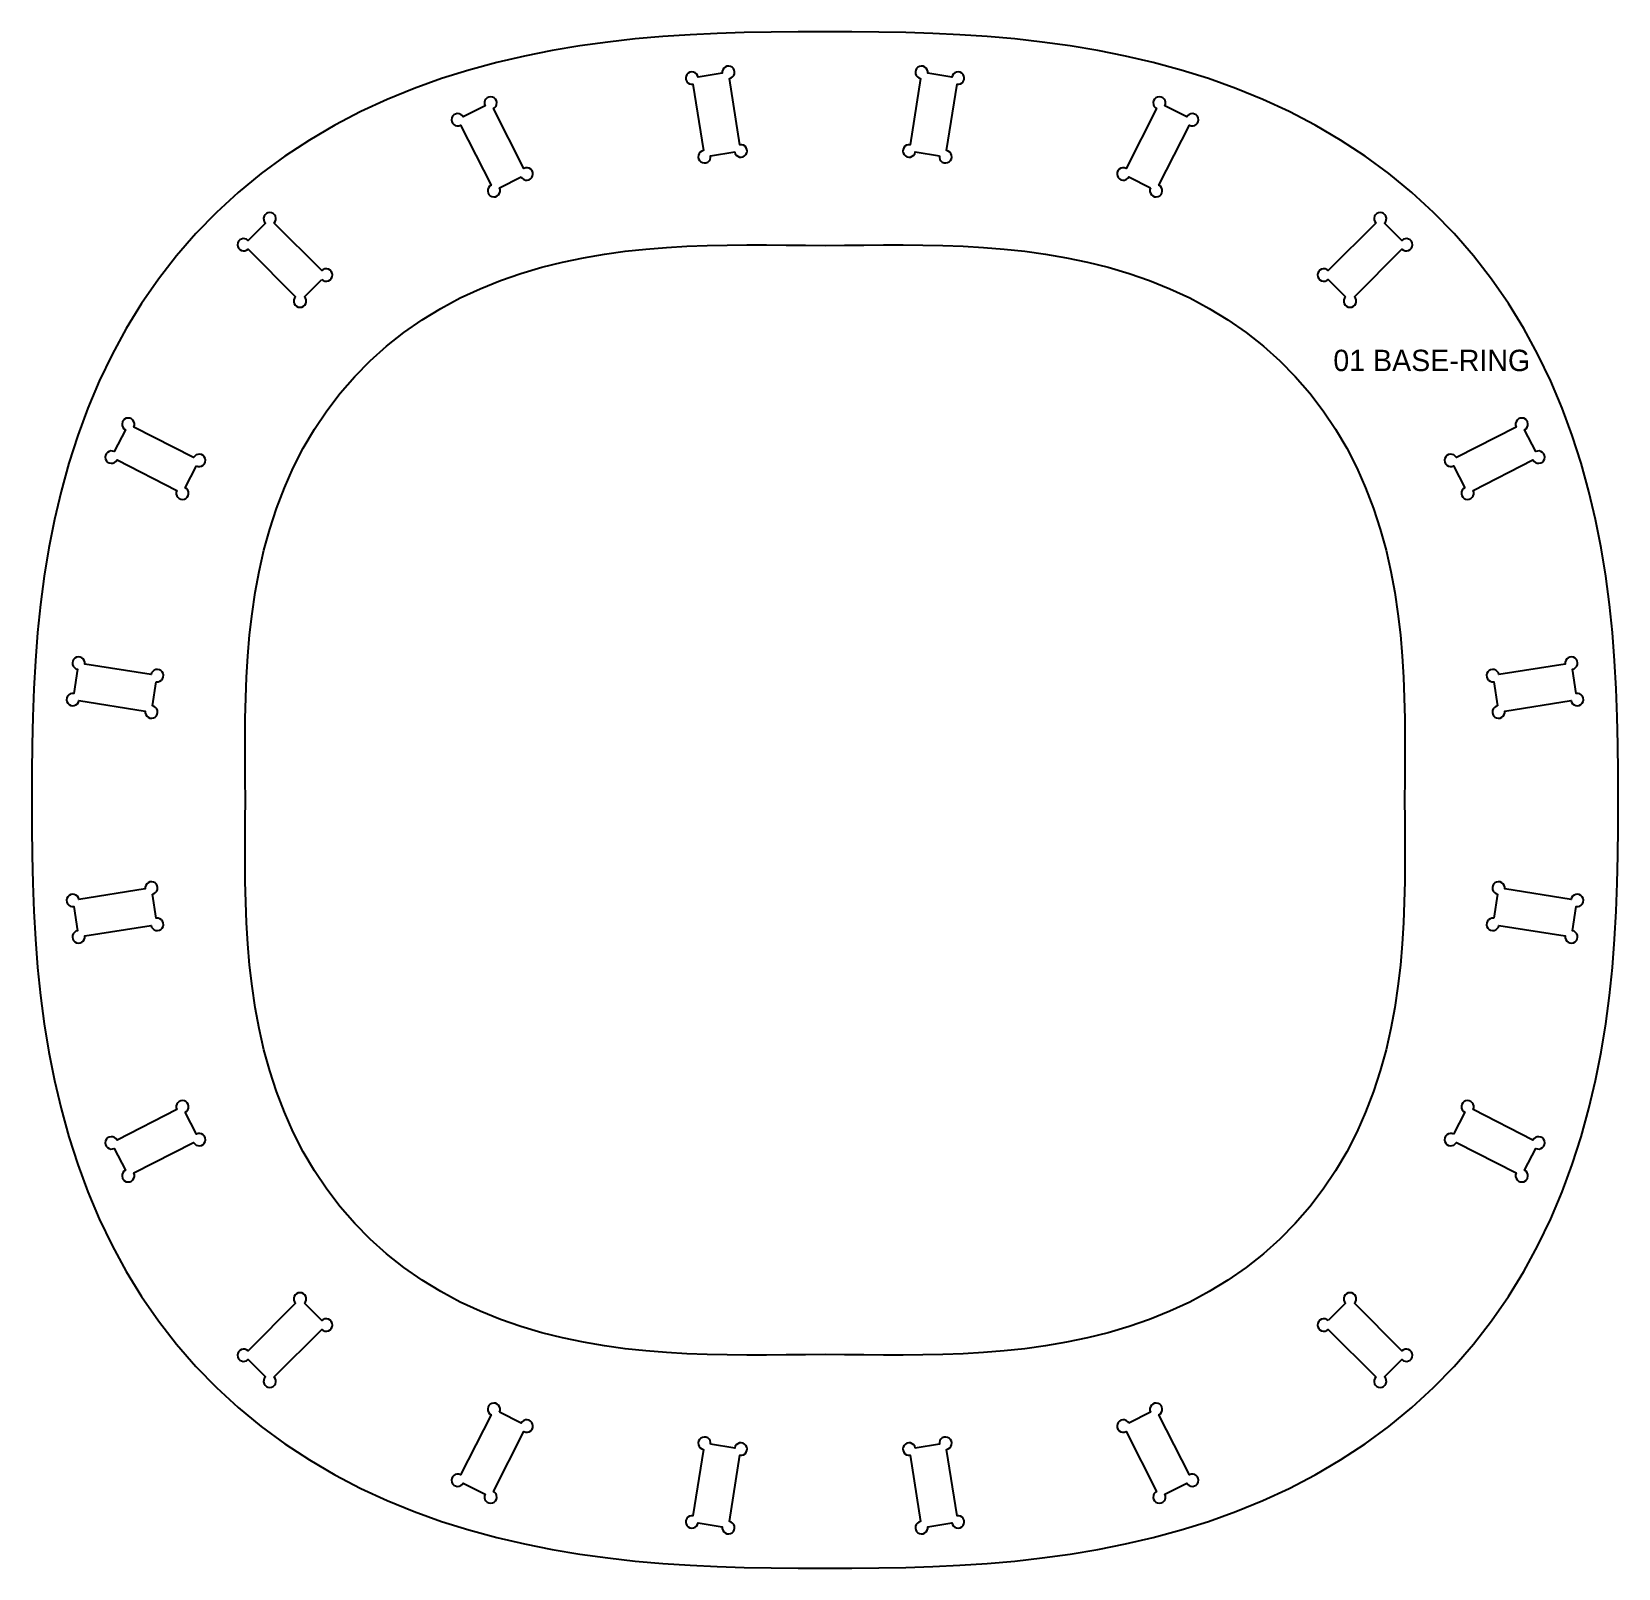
# Model space of a CAD drawing. Header units: millimetres. Extents: x 0 to 817, y 0 to 791.
import ezdxf
from ezdxf.enums import TextEntityAlignment as Align

# ---------------------------------------------------------------- set-up
doc = ezdxf.new("R2010")
doc.units = ezdxf.units.MM
doc.layers.add('CUT', color=1, linetype='Continuous')
doc.layers.add('ENGRAVE-LABEL', color=3, linetype='Continuous')

msp = doc.modelspace()

# ---------------------------------------------------------------- linework, layer by layer
at = {"layer": 'CUT'}
for points in [[(817, 395.6), (816.97, 409.86), (816.83, 424.15), (816.51, 438.48), (815.97, 452.87), (815.14, 467.3), (813.99, 481.79), (812.48, 496.32), (810.55, 510.89), (808.17, 525.46), (805.29, 540.02), (801.88, 554.54), (797.9, 568.97), (793.31, 583.28), (788.08, 597.42), (782.19, 611.35), (775.62, 625), (768.36, 638.33), (760.4, 651.27), (751.75, 663.78), (742.43, 675.8), (732.45, 687.29), (721.85, 698.19), (710.65, 708.49), (698.92, 718.14), (686.69, 727.14), (674.02, 735.45), (660.97, 743.09), (647.58, 750.06), (633.92, 756.36), (620.05, 762.01), (606, 767.04), (591.83, 771.47), (577.57, 775.34), (563.28, 778.68), (548.97, 781.53), (534.67, 783.92), (520.41, 785.89), (506.21, 787.48), (492.06, 788.73), (477.99, 789.67), (463.98, 790.35), (450.04, 790.8), (436.15, 791.06), (422.31, 791.18), (408.5, 791.2), (394.69, 791.18), (380.85, 791.06), (366.96, 790.8), (353.02, 790.35), (339.01, 789.67), (324.94, 788.73), (310.79, 787.48), (296.59, 785.89), (282.33, 783.92), (268.03, 781.53), (253.72, 778.68), (239.43, 775.34), (225.17, 771.47), (211, 767.04), (196.95, 762.01), (183.08, 756.36), (169.42, 750.06), (156.03, 743.09), (142.98, 735.45), (130.31, 727.14), (118.08, 718.14), (106.35, 708.49), (95.15, 698.19), (84.55, 687.29), (74.57, 675.8), (65.25, 663.78), (56.6, 651.27), (48.64, 638.33), (41.38, 625), (34.81, 611.35), (28.92, 597.42), (23.69, 583.28), (19.1, 568.97), (15.12, 554.54), (11.71, 540.02), (8.83, 525.46), (6.45, 510.89), (4.52, 496.32), (3.01, 481.79), (1.86, 467.3), (1.03, 452.87), (0.49, 438.48), (0.17, 424.15), (0.03, 409.86), (0, 395.6), (0.03, 381.34), (0.17, 367.05), (0.49, 352.72), (1.03, 338.33), (1.86, 323.9), (3.01, 309.41), (4.52, 294.88), (6.45, 280.31), (8.83, 265.74), (11.71, 251.18), (15.12, 236.66), (19.1, 222.23), (23.69, 207.92), (28.92, 193.78), (34.81, 179.85), (41.38, 166.2), (48.64, 152.87), (56.6, 139.93), (65.25, 127.42), (74.57, 115.4), (84.55, 103.91), (95.15, 93.01), (106.35, 82.71), (118.08, 73.06), (130.31, 64.06), (142.98, 55.75), (156.03, 48.11), (169.42, 41.14), (183.08, 34.84), (196.95, 29.19), (211, 24.16), (225.17, 19.73), (239.43, 15.86), (253.72, 12.52), (268.03, 9.67), (282.33, 7.28), (296.59, 5.31), (310.79, 3.72), (324.94, 2.47), (339.01, 1.53), (353.02, 0.85), (366.96, 0.4), (380.85, 0.14), (394.69, 0.02), (408.5, 0), (422.31, 0.02), (436.15, 0.14), (450.04, 0.4), (463.98, 0.85), (477.99, 1.53), (492.06, 2.47), (506.21, 3.72), (520.41, 5.31), (534.67, 7.28), (548.97, 9.67), (563.28, 12.52), (577.57, 15.86), (591.83, 19.73), (606, 24.16), (620.05, 29.19), (633.92, 34.84), (647.58, 41.14), (660.97, 48.11), (674.02, 55.75), (686.69, 64.06), (698.92, 73.06), (710.65, 82.71), (721.85, 93.01), (732.45, 103.91), (742.43, 115.4), (751.75, 127.42), (760.4, 139.93), (768.36, 152.87), (775.62, 166.2), (782.19, 179.85), (788.08, 193.78), (793.31, 207.92), (797.9, 222.23), (801.88, 236.66), (805.29, 251.18), (808.17, 265.74), (810.55, 280.31), (812.48, 294.88), (813.99, 309.41), (815.14, 323.9), (815.97, 338.33), (816.51, 352.72), (816.83, 367.05), (816.97, 381.34)], [(707.04, 385.17), (707.1, 374.72), (707.12, 364.21), (707.04, 353.64), (706.81, 343), (706.4, 332.28), (705.75, 321.49), (704.81, 310.63), (703.55, 299.73), (701.93, 288.8), (699.89, 277.87), (697.41, 266.97), (694.44, 256.14), (690.95, 245.42), (686.92, 234.85), (682.33, 224.49), (677.16, 214.39), (671.41, 204.59), (665.07, 195.14), (658.16, 186.11), (650.7, 177.52), (642.72, 169.42), (634.24, 161.84), (625.32, 154.8), (615.99, 148.33), (606.3, 142.43), (596.31, 137.1), (586.07, 132.34), (575.63, 128.13), (565.05, 124.45), (554.36, 121.29), (543.6, 118.59), (532.83, 116.35), (522.07, 114.51), (511.34, 113.04), (500.68, 111.9), (490.09, 111.05), (479.6, 110.45), (469.19, 110.07), (458.88, 109.85), (448.67, 109.78), (438.54, 109.8), (428.48, 109.87), (418.47, 109.96), (408.5, 110), (398.53, 109.96), (388.52, 109.87), (378.46, 109.8), (368.33, 109.78), (358.12, 109.85), (347.81, 110.07), (337.4, 110.45), (326.91, 111.05), (316.32, 111.9), (305.66, 113.04), (294.93, 114.51), (284.17, 116.35), (273.4, 118.59), (262.64, 121.29), (251.95, 124.45), (241.37, 128.13), (230.93, 132.34), (220.69, 137.1), (210.7, 142.43), (201.01, 148.33), (191.68, 154.8), (182.76, 161.84), (174.28, 169.42), (166.3, 177.52), (158.84, 186.11), (151.93, 195.14), (145.59, 204.59), (139.84, 214.39), (134.67, 224.49), (130.08, 234.85), (126.05, 245.42), (122.56, 256.14), (119.59, 266.97), (117.11, 277.87), (115.07, 288.8), (113.45, 299.73), (112.19, 310.63), (111.25, 321.49), (110.6, 332.28), (110.19, 343), (109.96, 353.64), (109.88, 364.21), (109.9, 374.72), (109.96, 385.17), (110, 395.6), (109.96, 406.03), (109.9, 416.48), (109.88, 426.99), (109.96, 437.56), (110.19, 448.2), (110.6, 458.92), (111.25, 469.71), (112.19, 480.57), (113.45, 491.47), (115.07, 502.4), (117.11, 513.33), (119.59, 524.23), (122.56, 535.06), (126.05, 545.78), (130.08, 556.35), (134.67, 566.71), (139.84, 576.81), (145.59, 586.61), (151.93, 596.06), (158.84, 605.09), (166.3, 613.68), (174.28, 621.78), (182.76, 629.36), (191.68, 636.4), (201.01, 642.87), (210.7, 648.77), (220.69, 654.1), (230.93, 658.86), (241.37, 663.07), (251.95, 666.75), (262.64, 669.91), (273.4, 672.61), (284.17, 674.85), (294.93, 676.69), (305.66, 678.16), (316.32, 679.3), (326.91, 680.15), (337.4, 680.75), (347.81, 681.13), (358.12, 681.35), (368.33, 681.42), (378.46, 681.4), (388.52, 681.33), (398.53, 681.24), (408.5, 681.2), (418.47, 681.24), (428.48, 681.33), (438.54, 681.4), (448.67, 681.42), (458.88, 681.35), (469.19, 681.13), (479.6, 680.75), (490.09, 680.15), (500.68, 679.3), (511.34, 678.16), (522.07, 676.69), (532.83, 674.85), (543.6, 672.61), (554.36, 669.91), (565.05, 666.75), (575.63, 663.07), (586.07, 658.86), (596.31, 654.1), (606.3, 648.77), (615.99, 642.87), (625.32, 636.4), (634.24, 629.36), (642.72, 621.78), (650.7, 613.68), (658.16, 605.09), (665.07, 596.06), (671.41, 586.61), (677.16, 576.81), (682.33, 566.71), (686.92, 556.35), (690.95, 545.78), (694.44, 535.06), (697.41, 524.23), (699.89, 513.33), (701.93, 502.4), (703.55, 491.47), (704.81, 480.57), (705.75, 469.71), (706.4, 458.92), (706.81, 448.2), (707.04, 437.56), (707.12, 426.99), (707.1, 416.48), (707.04, 406.03), (707, 395.6)]]:
    msp.add_lwpolyline(points, close=True, dxfattribs=at)
for points in [[(362.03, 729.3, 2.414214), (364.69, 732.96), (359.27, 767.13, 2.414214), (355.61, 769.79), (343.17, 767.82, 2.414214), (340.51, 764.16), (345.92, 729.99, 2.414214), (349.58, 727.33)], [(467.42, 727.33, 2.414214), (471.08, 729.99), (476.49, 764.16, 2.414214), (473.83, 767.82), (461.39, 769.79, 2.414214), (457.73, 767.13), (452.31, 732.96, 2.414214), (454.97, 729.3)], [(252.06, 716.5, 2.414214), (253.46, 720.8), (237.75, 751.63, 2.414214), (233.45, 753.03), (222.22, 747.31, 2.414214), (220.82, 743.01), (236.53, 712.18, 2.414214), (240.84, 710.78)], [(576.16, 710.78, 2.414214), (580.47, 712.18), (596.18, 743.01, 2.414214), (594.78, 747.31), (583.55, 753.03, 2.414214), (579.25, 751.63), (563.54, 720.8, 2.414214), (564.94, 716.5)], [(149.33, 663.68, 2.414214), (149.33, 668.21), (124.86, 692.67, 2.414214), (120.34, 692.67), (111.43, 683.76, 2.414214), (111.43, 679.24), (135.89, 654.77, 2.414214), (140.42, 654.77)], [(676.58, 654.77, 2.414214), (681.11, 654.77), (705.57, 679.24, 2.414214), (705.57, 683.76), (696.66, 692.67, 2.414214), (692.14, 692.67), (667.67, 668.21, 2.414214), (667.67, 663.68)], [(84.78, 567.62, 2.414214), (83.38, 571.92), (52.55, 587.63, 2.414214), (48.24, 586.23), (42.52, 575, 2.414214), (43.92, 570.7), (74.75, 554.99, 2.414214), (79.05, 556.39)], [(737.95, 556.39, 2.414214), (742.25, 554.99), (773.08, 570.7, 2.414214), (774.48, 575), (768.76, 586.23, 2.414214), (764.45, 587.63), (733.62, 571.92, 2.414214), (732.22, 567.62)], [(64.13, 456.52, 2.414214), (61.47, 460.18), (27.29, 465.6, 2.414214), (23.63, 462.94), (21.66, 450.49, 2.414214), (24.32, 446.83), (58.49, 441.42, 2.414214), (62.15, 444.08)], [(754.85, 444.08, 2.414214), (758.51, 441.42), (792.68, 446.83, 2.414214), (795.34, 450.49), (793.37, 462.94, 2.414214), (789.71, 465.6), (755.53, 460.18, 2.414214), (752.87, 456.52)], [(62.15, 347.12, 2.414214), (58.49, 349.78), (24.32, 344.37, 2.414214), (21.66, 340.71), (23.63, 328.26, 2.414214), (27.29, 325.6), (61.47, 331.02, 2.414214), (64.13, 334.68)], [(752.87, 334.68, 2.414214), (755.53, 331.02), (789.71, 325.6, 2.414214), (793.37, 328.26), (795.34, 340.71, 2.414214), (792.68, 344.37), (758.51, 349.78, 2.414214), (754.85, 347.12)], [(79.05, 234.81, 2.414214), (74.75, 236.21), (43.92, 220.5, 2.414214), (42.52, 216.2), (48.24, 204.97, 2.414214), (52.55, 203.57), (83.38, 219.28, 2.414214), (84.78, 223.58)], [(732.22, 223.58, 2.414214), (733.62, 219.28), (764.45, 203.57, 2.414214), (768.76, 204.97), (774.48, 216.2, 2.414214), (773.08, 220.5), (742.25, 236.21, 2.414214), (737.95, 234.81)], [(140.42, 136.43, 2.414214), (135.89, 136.43), (111.43, 111.96, 2.414214), (111.43, 107.44), (120.34, 98.53, 2.414214), (124.86, 98.53), (149.33, 122.99, 2.414214), (149.33, 127.52)], [(667.67, 127.52, 2.414214), (667.67, 122.99), (692.14, 98.53, 2.414214), (696.66, 98.53), (705.57, 107.44, 2.414214), (705.57, 111.96), (681.11, 136.43, 2.414214), (676.58, 136.43)], [(240.84, 80.42, 2.414214), (236.53, 79.02), (220.82, 48.19, 2.414214), (222.22, 43.89), (233.45, 38.17, 2.414214), (237.75, 39.57), (253.46, 70.4, 2.414214), (252.06, 74.7)], [(564.94, 74.7, 2.414214), (563.54, 70.4), (579.25, 39.57, 2.414214), (583.55, 38.17), (594.78, 43.89, 2.414214), (596.18, 48.19), (580.47, 79.02, 2.414214), (576.16, 80.42)], [(349.58, 63.87, 2.414214), (345.92, 61.21), (340.51, 27.04, 2.414214), (343.17, 23.38), (355.61, 21.41, 2.414214), (359.27, 24.07), (364.69, 58.24, 2.414214), (362.03, 61.9)], [(454.97, 61.9, 2.414214), (452.31, 58.24), (457.73, 24.07, 2.414214), (461.39, 21.41), (473.83, 23.38, 2.414214), (476.49, 27.04), (471.08, 61.21, 2.414214), (467.42, 63.87)]]:
    msp.add_lwpolyline(points, format="xyb", close=True, dxfattribs=at)

# ---------------------------------------------------------------- texts
at = {"layer": 'ENGRAVE-LABEL'}
msp.add_text('01 BASE-RING', height=11, dxfattribs=at).set_placement((720.96, 621.95), align=Align.MIDDLE_CENTER)

doc.saveas('drawing.dxf')
